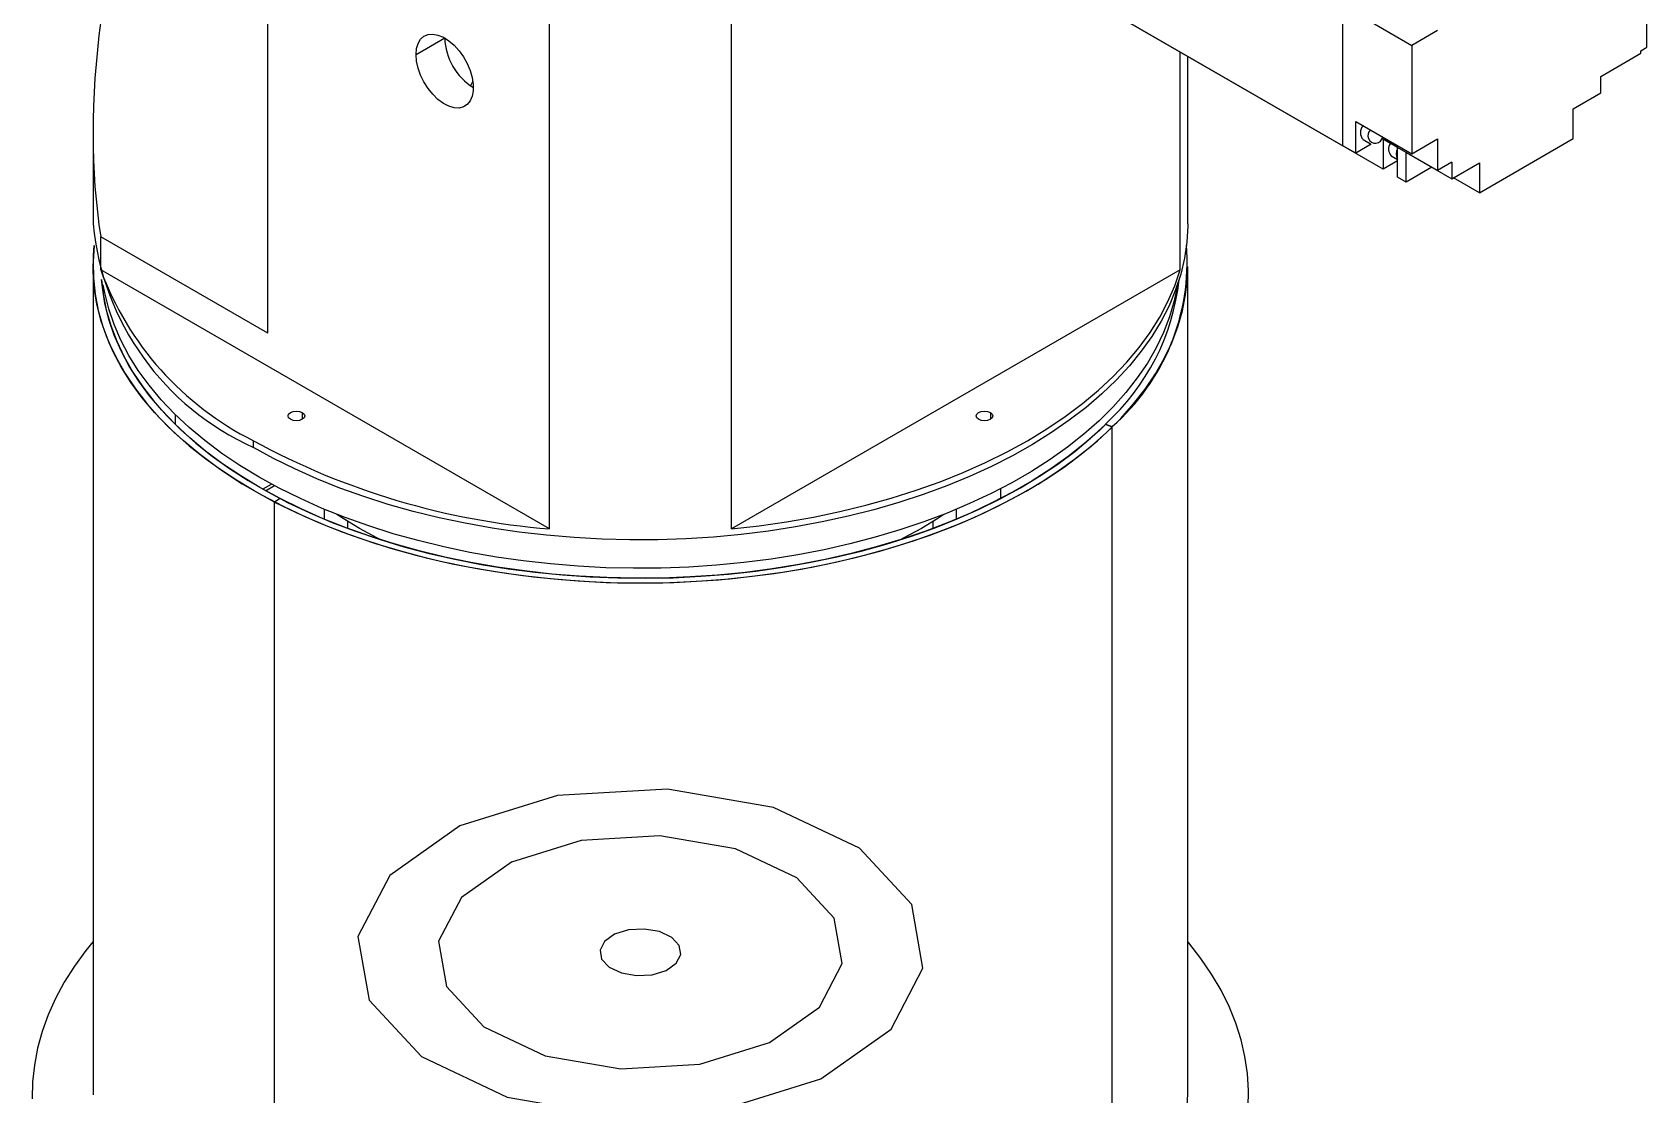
# Model space of a CAD drawing. Header units: millimetres. Extents: x 0.015 to 0.589, y 0.005 to 0.415.
# Drawn here: x 0.36949 to 0.40931, y 0.13633 to 0.16253 of the extents above; entities that cross this region are included whole.
import ezdxf

# ---------------------------------------------------------------- set-up
doc = ezdxf.new("R2010")
doc.units = ezdxf.units.MM

msp = doc.modelspace()

# ---------------------------------------------------------------- linework, layer by layer
at = {"color": 7, "linetype": 'Continuous', "lineweight": 25}
for p, q in [((0.3753008527084729, 0.1551081963386986), (0.3753008527084732, 0.1771209368172189)), ((0.3867374295516551, 0.150280545353009), (0.3867374295516557, 0.1764098513333528)), ((0.3822490521761405, 0.1502805453530091), (0.3822490521761407, 0.1739602288976957)), ((0.3932613649506113, 0.1646665629321807), (0.4018173570029682, 0.1597272938556533)), ((0.4028108420305355, 0.1591535807135089), (0.3942548499781782, 0.1640928497900366)), ((0.4093126888835456, 0.1621561179408299), (0.4093126888835458, 0.1643934397653967)), ((0.4018173570029682, 0.1597272938556533), (0.4018173570029687, 0.16396514066934)), ((0.4018208925368741, 0.1597293348759329), (0.4018208925368743, 0.1631833025102094)), ((0.4023865779618235, 0.1628567392654803), (0.4035179488117221, 0.1622036127760221)), ((0.4041543449147899, 0.1625709964263423), (0.4035179488117221, 0.1622036127760221)), ((0.3789592549586035, 0.1619781946045754), (0.3796663617397901, 0.1623863986604868)), ((0.4035179488117221, 0.1622036127760221), (0.403517948811722, 0.1595335243211557)), ((0.4091677319934023, 0.1620724361093684), (0.4093126888835456, 0.1621561179408299)), ((0.4091677319934023, 0.162011195548477), (0.4091677319934023, 0.1620724361093684)), ((0.3978054013622447, 0.1566699494769713), (0.3978054013622447, 0.1620431601048866)), ((0.397993240863898, 0.1578021838676378), (0.3979932408638981, 0.1619347226687378)), ((0.4081777824997412, 0.1614397098702008), (0.4091677319934023, 0.162011195548477)), ((0.3803613471713112, 0.1613193256492152), (0.3802996567174715, 0.1612087252881299)), ((0.4081777824997413, 0.1610314394642577), (0.4081777824997412, 0.1614397098702008)), ((0.4074989599898022, 0.1606395635705831), (0.4081777824997413, 0.1610314394642577)), ((0.4074989599898023, 0.159904676839886), (0.4074989599898022, 0.1606395635705831)), ((0.4021390905884084, 0.160329522230183), (0.403517948811722, 0.1595335243211557)), ((0.4021390905884082, 0.1595456430507726), (0.4021390905884084, 0.160329522230183)), ((0.3709932408638981, 0.1600318202845785), (0.370993240863898, 0.1578021838676381)), ((0.4018208925368741, 0.1597293348759329), (0.4018173570029682, 0.1597272938556533)), ((0.4021390905884082, 0.1595456430507726), (0.4018208925368741, 0.1597293348759329)), ((0.4025199189954004, 0.1597654906105423), (0.4021390905884082, 0.1595456430507726)), ((0.4023179074317648, 0.1598798309799404), (0.4025017551948732, 0.1597736979254035)), ((0.4041543449147899, 0.1591170287920656), (0.4027790054782738, 0.159910995348713)), ((0.4031643954211289, 0.1596884481203099), (0.4028108420305356, 0.1598925501482658)), ((0.4028108420305356, 0.1598925501482658), (0.4028108420305355, 0.1591535807135089)), ((0.4031643954211289, 0.1589535613896127), (0.4031643954211289, 0.1596884481203099)), ((0.403517948811722, 0.1595335243211557), (0.4041543449147899, 0.159900907971476)), ((0.4041543449147899, 0.159900907971476), (0.4041543449147899, 0.1591170287920656)), ((0.4051867208153225, 0.158569849577056), (0.4074989599898023, 0.159904676839886)), ((0.4031643954211289, 0.1593576827414646), (0.4028108420305355, 0.1591535807135089)), ((0.4030108720773273, 0.1594796012440571), (0.4031643954211289, 0.1593909741041621)), ((0.4033765274554849, 0.1595659869035367), (0.4045078983053834, 0.1589128604140783)), ((0.4033765274554849, 0.1588311001728396), (0.4033765274554849, 0.1595659869035367)), ((0.4045078983053831, 0.1593211308200213), (0.4041543449147899, 0.1591170287920656)), ((0.4045078983053831, 0.1593211308200213), (0.4045078983053834, 0.1589128604140783)), ((0.4045078983053834, 0.1589128604140783), (0.4051867208153225, 0.1593047363077532)), ((0.4051867208153225, 0.1593047363077532), (0.4051867208153225, 0.158569849577056)), ((0.4033765274554849, 0.1588311001728396), (0.4031643954211289, 0.1589535613896127)), ((0.404013026999224, 0.1591985435381879), (0.4033765274554849, 0.1588311001728396)), ((0.4051867208153225, 0.158569849577056), (0.4045502212715834, 0.1589372929424046)), ((0.3711810803655514, 0.1566699494769717), (0.3711810803655514, 0.1574864902888575)), ((0.3753008527084729, 0.1551081963386986), (0.3711810803655514, 0.1574864902888575)), ((0.3709932408638985, 0.156740680812186), (0.3709932408638982, 0.1363271605150422)), ((0.3709932408638973, 0.156740680812187), (0.3709932408638971, 0.1363271605150432)), ((0.3822490521761405, 0.1502805453530091), (0.3711810803655514, 0.1566699494769717)), ((0.3978054013622447, 0.1566699494769713), (0.3867374295516551, 0.150280545353009)), ((0.3979932408638978, 0.136341056738315), (0.397993240863898, 0.1567545770354588)), ((0.3979932408638978, 0.1363271605150425), (0.397993240863898, 0.1567406808121863)), ((0.3730264019794876, 0.1528508749980581), (0.3730264019794876, 0.1530958372416244)), ((0.3959600797483087, 0.1528647712213308), (0.3961325134157435, 0.1528062779008182)), ((0.3959600797483088, 0.1528508749980575), (0.3959600797483087, 0.1528647712213308)), ((0.3961325134157442, 0.1527923816775448), (0.3959600797483094, 0.1528508749980573)), ((0.3961325134157433, 0.1323927576036744), (0.3961325134157435, 0.1528062779008182)), ((0.3961325134157438, 0.1323788613804012), (0.3961325134157442, 0.1527923816775448)), ((0.3749472993178798, 0.1522914291128347), (0.3749472993178798, 0.1524547372752119)), ((0.3751759053829866, 0.1512616985321046), (0.3753924241926844, 0.1513866921803785)), ((0.3752475344880608, 0.15122140832311), (0.3754656500581854, 0.1513473237615575)), ((0.3756057641261982, 0.1510286600824455), (0.3754721178594658, 0.1509427650338785)), ((0.3754721178594656, 0.1305292447367346), (0.3754721178594658, 0.1509427650338785)), ((0.3933807176015983, 0.1510286600824449), (0.3933807176015983, 0.1512736223260119)), ((0.3766932408638978, 0.1507667242632271), (0.3766932408638978, 0.1505217620196608)), ((0.3922932408638978, 0.1505217620196601), (0.3922932408638978, 0.1507667242632269)), ((0.3772707011894563, 0.1504672115661316), (0.3772707011894563, 0.1502935136382613)), ((0.3917157805383395, 0.1502935136382607), (0.3917157805383395, 0.1504672115661317))]:
    msp.add_line(p, q, dxfattribs=at)
at = {"color": 8, "linetype": 'Continuous', "lineweight": 25}
for p, q in [((0.3761541184613307, 0.1531514191374357), (0.3761541184613307, 0.1529826675807219)), ((0.3931246812098076, 0.1531514191374357), (0.3931246812098076, 0.1529826675807219))]:
    msp.add_line(p, q, dxfattribs=at)
at = {"color": 7, "linetype": 'Continuous', "lineweight": 25, "flags": 128}
for points in [[(0.3789592549586035, 0.1619781946045754), (0.3789720332993139, 0.1621253491902229), (0.3790099064789182, 0.1622524316675916), (0.379071505662028, 0.1623548489448393), (0.3791546044936704, 0.1624288993947206), (0.3792561995655582, 0.1624719066410402), (0.3793726189670897, 0.1624823162898619), (0.379499654997766, 0.1624597521093552), (0.3796327162444492, 0.162405029627794), (0.3797669935269966, 0.1623201266582399), (0.3798976337145607, 0.1622081118152252), (0.3800199151303834, 0.1620730336070282), (0.3801294182054956, 0.161919774112036), (0.3802221852134554, 0.1617538725277114), (0.3802948633128929, 0.1615813249695642), (0.3803448257279337, 0.1614083677559141), (0.3803702666867223, 0.1612412520110981), (0.3803702666867223, 0.1610860177335496), (0.3803448257279337, 0.1609482754945182), (0.3802948633128929, 0.1608330036574064), (0.3802221852134554, 0.1607443684467453), (0.3801294182054956, 0.1606855733699849), (0.3800199151303833, 0.1606587434343885), (0.3798976337145606, 0.1606648483437332), (0.3797669935269966, 0.1607036674506891), (0.3796327162444492, 0.1607737977315887), (0.379499654997766, 0.1608727044953575), (0.3793726189670897, 0.1609968129938538), (0.3792561995655581, 0.1611416376225806), (0.3791546044936704, 0.1613019440421187), (0.379071505662028, 0.1614719383607917), (0.3790099064789182, 0.1616454765410069), (0.3789720332993139, 0.161816286460782), (0.3789592549586035, 0.1619781946045754)], [(0.397993240863898, 0.1578021838676378), (0.3979929656490648, 0.1577524207133705), (0.3979709545212416, 0.1573545589176061), (0.397913781577351, 0.1569578649242272), (0.3978215959750757, 0.1565633736625686), (0.3976946382161264, 0.1561721143152896), (0.3975332395188003, 0.1557851076333538), (0.3973378209538705, 0.1554033632730067), (0.3971088923460604, 0.1550278771616972), (0.396847050943969, 0.1546596288998176), (0.3965529798619176, 0.1542995792050368), (0.3962274462977829, 0.1539486674058988), (0.3958712995314647, 0.1536078089912209), (0.395485468709212, 0.1532778932216883), (0.3950709604195865, 0.1529597808098745), (0.394628856067388, 0.1526543016747402), (0.3941603090523925, 0.1523622527764699), (0.3936665417602641, 0.1520843960372936), (0.3931488423734905, 0.1518214563537184), (0.3926085615106616, 0.1515741197053568), (0.3920471087028602, 0.1513430313652837), (0.3914659487163559, 0.1511287942165933), (0.3908665977311976, 0.150931967179545), (0.3902506193856725, 0.1507530637534052), (0.3896196206969528, 0.1505925506767858), (0.3889752478685707, 0.1504508467099765), (0.3883191819956622, 0.1503283215424472), (0.3876531346791809, 0.1502252948283702), (0.3869788435605274, 0.1501420353526792), (0.3862980677882406, 0.1500787603298397), (0.3856125834285806, 0.1500356348371618), (0.3849241788319742, 0.1500127713841317), (0.3842346499674129, 0.150010229618888), (0.3835457957369749, 0.1500280161726059), (0.3828594132826953, 0.1500660846421977), (0.3821772932980272, 0.1501243357113727), (0.3815012153561271, 0.1502026174097426), (0.3808329432671518, 0.1503007255092943), (0.3801742204766794, 0.150418404057198), (0.3795267655172581, 0.1505553460435585), (0.3788922675249518, 0.1507111942023693), (0.3782723818325761, 0.1508855419435784), (0.3776687256511251, 0.151077934413836), (0.3770828738506516, 0.151287869683154), (0.3765163548516114, 0.151514800054385), (0.3759706466373887, 0.151758133492101), (0.3754471728984062, 0.1520172351671463), (0.3749472993178798, 0.1522914291128347)], [(0.3754721178594646, 0.1509427650338788), (0.374967058725761, 0.1512185427566737), (0.3744872613145689, 0.1515089641968789), (0.3740339979623701, 0.1518132592090439), (0.3736084706420915, 0.1521306208574996), (0.3732118077756897, 0.1524602075562062), (0.3728450612417784, 0.1528011453004884), (0.3725092035862357, 0.1531525299847387), (0.3722051254431871, 0.1535134297999427), (0.3719336331732038, 0.1538828877046693), (0.3716954467249798, 0.1542599239629726), (0.3714911977261571, 0.1546435387424752), (0.3713214278083628, 0.1550327147657442), (0.3711865871708994, 0.1554264200079278), (0.3710870333868972, 0.1558236104335002), (0.3710230304550947, 0.1562232327648553), (0.3709947480997611, 0.1566242272754106), (0.3710022613206186, 0.1570255305998105), (0.3710245837191525, 0.1572714323399449), (0.3710242105243354, 0.157268266737483), (0.370995022574469, 0.1568672938543725), (0.3710016294729359, 0.1564659852162354), (0.3710440136994293, 0.1560654050214367), (0.3711220628585999, 0.155666615536641), (0.3712355699781084, 0.1552706742798718), (0.3713842340574789, 0.1548786312161636), (0.3715676608662984, 0.154491525973244), (0.3717853639896444, 0.1541103850846275), (0.3720367661179702, 0.1537362192674332), (0.372321200578026, 0.1533700207421445), (0.3726379131007563, 0.1530127606014191), (0.3729860638214862, 0.1526653862349257), (0.3733647295070914, 0.1523288188170369), (0.373772906004246, 0.1520039508640403), (0.3742095109022575, 0.1516916438673458), (0.3746733864034246, 0.1513927260089654), (0.375163302393309, 0.1511079899653231), (0.3756779597027775, 0.1508381908052198), (0.3762159935531652, 0.1505840439875263), (0.3767759771754229, 0.1503462234639153), (0.3773564255936527, 0.1501253598916625), (0.3779557995629963, 0.1499220389612569), (0.3785725096514363, 0.149736799843255), (0.3792049204546838, 0.1495701337584974), (0.3798513549329771, 0.1494224826754794), (0.3805100988582889, 0.14929423813833), (0.3811794053601515, 0.1491857402285071), (0.3818574995580429, 0.149097276662963), (0.3825425832680512, 0.1490290820311706), (0.3832328397713346, 0.1489813371730338), (0.3839264386317336, 0.1489541686993335), (0.3846215405497584, 0.1489476486559779), (0.3853163022400807, 0.1489617943329498), (0.3860088813195949, 0.1489965682184568), (0.3866974411930867, 0.1490518780984059), (0.3873801559235538, 0.1491275773009385), (0.3880552150742625, 0.1492234650853778), (0.3887208285097003, 0.1493392871745574), (0.3893752311426933, 0.1494747364291179), (0.3900166876151007, 0.149629453661986), (0.3906434968996721, 0.1498030285908734), (0.3912539968108661, 0.1499950009262724), (0.3918465684126675, 0.1502048615920603), (0.3924196403117147, 0.1504320540754779), (0.3929716928243525, 0.1506759759029017), (0.3935012620065596, 0.1509359802374948), (0.3940069435360653, 0.151211377594503), (0.3944873964363595, 0.1515014376696436), (0.3949413466327215, 0.1518053912757411), (0.395367590330837, 0.1521224323824741), (0.3957649972090442, 0.1524517202538216), (0.3961325134157442, 0.1527923816775448)], [(0.3754721178594658, 0.1509427650338785), (0.3760010993896533, 0.1506823623414384), (0.376552600552401, 0.1504380252204808), (0.3771251588657686, 0.1502104016091262), (0.3777172560080377, 0.1500000951242721), (0.3783273218440281, 0.1498076634609094), (0.3789537385888139, 0.1496336169132162), (0.3795948450977988, 0.1494784170213486), (0.3802489412717724, 0.1493424753475196), (0.3809142925652682, 0.14922615238461), (0.3815891345862655, 0.1491297566002061), (0.3822716777750409, 0.1490535436185991), (0.3829601121497583, 0.1489977155429154), (0.3836526121062156, 0.1489624204191757), (0.3843473412590187, 0.1489477518437029), (0.3850424573113456, 0.1489537487149224), (0.3857361169403864, 0.1489803951302096), (0.3864264806855037, 0.1490276204280616), (0.3871117178261519, 0.149095299375478), (0.3877900112366191, 0.1491832525000569), (0.388459562204717, 0.1492912465659232), (0.3891185952016434, 0.1494189951922284), (0.3897653625903644, 0.1495661596125808), (0.3903981492600343, 0.1497323495733933), (0.3910152771741611, 0.1499171243687657), (0.3916151098204573, 0.1501199940091576), (0.3921960565505768, 0.1503404205207526), (0.3927565767982276, 0.1505778193720678), (0.3932951841644778, 0.1508315610240267), (0.3938104503594171, 0.1511009725993833), (0.394301008989726, 0.1513853396670719), (0.3947655591821043, 0.1516839081367494), (0.3952028690329539, 0.1519958862585079), (0.3956117788751654, 0.1523204467224527), (0.3959912043533468, 0.1526567288525794), (0.3963401392993393, 0.1530038408891323), (0.3966576584003938, 0.1533608623533908), (0.3969429196529347, 0.1537268464886131), (0.3971951665954017, 0.1541008227706656), (0.3974137303142496, 0.1544817994816778), (0.3975980312177872, 0.1548687663399002), (0.39774758057315, 0.1552606971787897), (0.397861981802332, 0.1556565526682187), (0.3979409315338393, 0.1560552830705923), (0.3979842204071767, 0.1564558310245628), (0.3979932408638981, 0.1567406808121863)], [(0.3867374295516551, 0.150280545353009), (0.3874201520147106, 0.150357479690309), (0.3880951035810656, 0.150454613164153), (0.3887604922663962, 0.150571687886907), (0.3894145514756563, 0.1507083930272785), (0.390055544693356, 0.1508643656355672), (0.3906817700939788, 0.1510391916072908), (0.3912915650602986, 0.1512324067826246), (0.3918833105975976, 0.1514434981787376), (0.3924554356320695, 0.1516719053517524), (0.3930064211819912, 0.1519170218847143), (0.3935348043905929, 0.1521781969976169), (0.3940391824099161, 0.1524547372752117), (0.3945182161253504, 0.1527459085080131), (0.3949706337109579, 0.1530509376416112), (0.3953952340061493, 0.1533690148291177), (0.3957908897047431, 0.1536992955812948), (0.3961565503479436, 0.154040903008659), (0.3964912451132899, 0.154392930149607), (0.3967940853921729, 0.1547544423783824), (0.3970642671490741, 0.1551244798864906), (0.3973010730562664, 0.1555020602309728), (0.3975038743983063, 0.155886180942775), (0.3976721327412617, 0.1562758221882846), (0.3978054013622447, 0.1566699494769713)], [(0.3712225891278173, 0.1562308986618526), (0.3712041308300675, 0.156430040739398), (0.3712432615092729, 0.1560754091072263), (0.3713201543846039, 0.1556825276147979), (0.3714319799171567, 0.1552924521544252), (0.3715784415657217, 0.1549062171361052), (0.3717591509403365, 0.1545248467856734), (0.3719736288322255, 0.15414935242874), (0.3722213064845761, 0.1537807298088374), (0.3725015271007792, 0.1534199564468863), (0.3728135475861357, 0.1530679890489864), (0.3731565405184104, 0.152725760969404), (0.3735295963420065, 0.1523941797354839), (0.373931725779944, 0.1520741246410501), (0.3743618624572442, 0.151766444414677), (0.3748188657287644, 0.1514719549690133), (0.3753015237039838, 0.1511914372371286), (0.3758085564607195, 0.1509256351016194), (0.3763386194392496, 0.1506752534219657), (0.3768903070078443, 0.1504409561653711), (0.3774621561902484, 0.1502233646460406), (0.3780526505452314, 0.1500230558775668), (0.3786602241879167, 0.1498405610427946), (0.3792832659422273, 0.1496763640852186), (0.3799201236134347, 0.1495309004256526), (0.3805691083694827, 0.149404555807572), (0.3812284992194658, 0.1492976652741909), (0.3818965475773885, 0.1492105122799882), (0.3825714818991004, 0.1491433279390371), (0.3832515123801129, 0.1490962904121319), (0.3839348357018393, 0.1490695244343383), (0.3846196398136712, 0.1490631009842175), (0.385304108738211, 0.1490770370956046), (0.3859864273869176, 0.1491112958124374), (0.3866647863733947, 0.1491657862867576), (0.3873373868115587, 0.149240364019623), (0.3880024450859606, 0.1493348312442928), (0.3886581975816141, 0.1494489374506697), (0.389302905360785, 0.1495823800496071), (0.389934858774342, 0.1497348051753215), (0.3905523819954382, 0.149905808623781), (0.3911538374635035, 0.1500949369245815), (0.3917376302267597, 0.1503016885434688), (0.392302212171747, 0.1505255152123172), (0.392846086128642, 0.1507658233830383), (0.3933678098414831, 0.1510219758015635), (0.3938659997927739, 0.1512932931977271), (0.394339334872323, 0.1515790560865692), (0.3947865598805908, 0.1518785066762802), (0.3952064888572527, 0.1521908508777282), (0.3955980082261533, 0.1525152604102409), (0.3959600797483085, 0.1528508749980587), (0.3958208641535033, 0.1527172318445731), (0.3954470597935171, 0.1523859316719298), (0.3950442078748939, 0.1520661795111546), (0.3946133766885013, 0.1517588232874963), (0.3941557087211953, 0.1514646780544066), (0.3936724176261502, 0.1511845238321653), (0.3931647850044692, 0.1509191035394066), (0.3926341570066079, 0.1506691210230323), (0.3920819407626259, 0.1504352391917366), (0.3915096006507304, 0.1502180782580913), (0.3909186544140089, 0.1500182140938533), (0.3903106691356469, 0.1498361767028568), (0.3896872570833054, 0.1496724488155379), (0.3890500714336765, 0.1495274646088204), (0.3884008018885565, 0.1494016085547568), (0.38774117019406, 0.1492952144009774), (0.387072925574859, 0.1492085642856515), (0.3863978400955537, 0.149141887989308), (0.3857177039614751, 0.1490953623254984), (0.3850343207713831, 0.1490691106719191), (0.3843495027346462, 0.1490632026432362), (0.3836650658655882, 0.1490776539064798), (0.3829828251677451, 0.1491124261394975), (0.3823045898208013, 0.1491674271325785), (0.3816321583829707, 0.1492425110329765), (0.3809673140215437, 0.1493374787316856), (0.3803118197842479, 0.149452078391441), (0.3796674139239627, 0.1495860061145466), (0.379035805289185, 0.149738906748757), (0.37841866879247, 0.149910374829077), (0.3778176409688648, 0.1500999556529824), (0.3772343156361108, 0.1503071464862091), (0.3766702396681263, 0.150531397895914), (0.3761269088929748, 0.1507721152076723), (0.3756057641261982, 0.1510286600824455), (0.3751081873500292, 0.1513003522093474), (0.3746354980486326, 0.1515864711096977), (0.3741889497090589, 0.1518862580476084), (0.3737697264972288, 0.1521989180420129), (0.3733789401177367, 0.1525236219748128), (0.3730176268658093, 0.1528595087895501), (0.3726867448792376, 0.1532056877747744), (0.3723871715975675, 0.1535612409260495), (0.3721197014352877, 0.1539252253803358), (0.3718850436751855, 0.1542966759162939), (0.3716838205874565, 0.154674607513878), (0.3715165657795555, 0.1550580179664319), (0.3713837227811657, 0.155445890538361), (0.3712856438680376, 0.1558371966613323), (0.3712225891278173, 0.1562308986618526)], [(0.397740119915122, 0.1563001043810398), (0.3977392595044902, 0.1562945859777996), (0.3976600725092439, 0.155901856379166), (0.397545969443471, 0.1555120007879666), (0.3973972528879896, 0.1551260530311453), (0.3972143172123702, 0.1547450365727714), (0.3969976475291383, 0.1543699617999973), (0.3967478184073431, 0.1540018233436933), (0.3964654923489039, 0.1536415974408654), (0.3961514180317741, 0.1532902393458502), (0.3958064283245816, 0.1529486807971523), (0.3954314380780112, 0.1526178275466408), (0.3950274416987851, 0.1522985569576587), (0.3945955105126745, 0.151991715678413), (0.394136789923537, 0.1516981173968153), (0.3936524963759108, 0.1514185406827284), (0.3931439141292231, 0.1511537269233386), (0.3926123918521642, 0.1509043783571304), (0.3920593390462616, 0.1506711562116761), (0.3914862223081342, 0.1504546789501791), (0.3908945614403426, 0.1502555206314209), (0.3902859254211455, 0.1500742093874602), (0.3896619282438515, 0.1499112260231217), (0.3890242246367991, 0.1497670027409882), (0.3883745056753143, 0.1496419219952769), (0.3877144942972834, 0.1495363154776398), (0.3870459407342307, 0.1494504632375767), (0.3863706178700199, 0.1493845929397947), (0.3856903165394843, 0.149338879260482), (0.3850068407794549, 0.1493134434240982), (0.3843220030447792, 0.1493083528819089), (0.3836376194020163, 0.1493236211331167), (0.3829555047135557, 0.1493592076890643), (0.3822774678249274, 0.1494150181806027), (0.3816053067680697, 0.1494909046083412), (0.3809408039932712, 0.1495866657351157), (0.3802857216424332, 0.1497020476196329), (0.3796417968761863, 0.1498367442898772), (0.3790107372672523, 0.1499903985544935), (0.3783942162722688, 0.1501626029499944), (0.3777938687940828, 0.1503529008212801), (0.377211286846282, 0.1505607875326059), (0.3766480153314615, 0.1507857118057849), (0.3761055479444196, 0.1510270771820793), (0.3755853232111473, 0.1512842436039014), (0.3750887206741169, 0.151556529112131), (0.3746170572339823, 0.1518432116545493), (0.3741715836573961, 0.1521435310005903), (0.3737534812602007, 0.1524566907573368), (0.3733638587747913, 0.1527818604814104), (0.3730037494099571, 0.1531181778811586), (0.3726741081109967, 0.153464751103297), (0.3723758090273755, 0.1538206610979437), (0.3721096431946381, 0.1541849640557748), (0.3718763164367245, 0.1545566939108368), (0.3716764474942515, 0.1549348649023796), (0.3715105663837242, 0.1553184741889176), (0.3713791129920274, 0.1557065045075839), (0.3712824359099244, 0.1560979268717298), (0.3712463618126737, 0.1563001043810408)], [(0.3761541184613307, 0.1531514191374357), (0.3761989253890295, 0.1531127072012723), (0.3762146594896595, 0.1530670433590788), (0.3761989253890295, 0.1530213795168852), (0.3761541184613307, 0.1529826675807219), (0.3760870601551293, 0.1529568010919451), (0.3760079594896594, 0.1529477179889907), (0.3759288588241896, 0.1529568010919451), (0.3758618005179882, 0.1529826675807219), (0.3758169935902894, 0.1530213795168853), (0.3758012594896595, 0.1530670433590788), (0.3758169935902894, 0.1531127072012723), (0.3758618005179882, 0.1531514191374357), (0.3759288588241896, 0.1531772856262125), (0.3760079594896595, 0.1531863687291669), (0.3760870601551294, 0.1531772856262125), (0.3761541184613307, 0.1531514191374357)], [(0.3931246812098076, 0.1531514191374357), (0.3931694881375065, 0.1531127072012724), (0.3931852222381364, 0.1530670433590788), (0.3931694881375065, 0.1530213795168853), (0.3931246812098076, 0.1529826675807219), (0.3930576229036062, 0.1529568010919451), (0.3929785222381364, 0.1529477179889907), (0.3928994215726665, 0.1529568010919451), (0.3928323632664651, 0.1529826675807219), (0.3927875563387663, 0.1530213795168852), (0.3927718222381364, 0.1530670433590788), (0.3927875563387663, 0.1531127072012723), (0.3928323632664651, 0.1531514191374357), (0.3928994215726665, 0.1531772856262125), (0.3929785222381364, 0.1531863687291669), (0.3930576229036062, 0.1531772856262126), (0.3931246812098076, 0.1531514191374357)], [(0.3775635944082696, 0.1502906586285979), (0.3771578355318209, 0.1505394952668917), (0.3770091667598874, 0.1506386636870261)], [(0.3919773149679116, 0.1506386636870284), (0.3918286461959748, 0.1505394952668916), (0.3914228873195261, 0.1502906586285978)], [(0.3780741107936229, 0.1500162138623281), (0.3779946388131378, 0.1500564190151544), (0.3775635944082696, 0.1502906586285979)], [(0.3914228873195261, 0.1502906586285978), (0.3909918429146578, 0.1500564190151544), (0.3909123709341724, 0.1500162138623279)], [(0.3709932408638971, 0.1401016687125352), (0.3708147431740164, 0.1398810545570993), (0.3705332901121132, 0.1394954012614014), (0.37028444116203, 0.1391023483926388), (0.3700687775220201, 0.1387028139439989), (0.3698868028845078, 0.1382977310466988), (0.3697389422596906, 0.137888045790615), (0.3696255409829091, 0.137474715014646), (0.3695468639080998, 0.1370587040719708), (0.3695030947892162, 0.1366409845754221), (0.3694943358510636, 0.1362225321282392)], [(0.3994833869385793, 0.1360133364546635), (0.3994921458767318, 0.1364317889018464), (0.3994658741772474, 0.1368499969845839), (0.3994046331988975, 0.137266983958521), (0.3993085659728247, 0.1376817759312588), (0.3991778968684868, 0.1380934041369255), (0.3990129310696314, 0.1385009071987737), (0.3988140538615258, 0.1389033333745208), (0.3985817297311043, 0.1392997427791867), (0.3983165012821385, 0.1396892095802391), (0.3980189879679603, 0.140070824159918), (0.3979932408638978, 0.1401016687125357)]]:
    msp.add_lwpolyline(points, dxfattribs=at)
at = {"color": 7, "linetype": 'Continuous', "flags": 128}
for points in [[(0.3877795418033948, 0.1434062895765621), (0.3851641611315351, 0.1438606959639696), (0.3824466389308344, 0.1437027268985362), (0.3800406933219492, 0.1429564317384813), (0.3783126077138811, 0.1417354271567405), (0.3775254674753233, 0.1402256000324499), (0.3777991075721523, 0.1386568078586657), (0.3790918687801795, 0.1372678850227101), (0.3812069399243924, 0.1362702824357405), (0.3838223205962521, 0.135815876048333), (0.3865398427969528, 0.1359738451137663), (0.388945788405838, 0.1367201402738213), (0.3906738740139061, 0.1379411448555621), (0.3914610142524639, 0.1394509719798527), (0.3911873741556348, 0.1410197641536369), (0.3898946129476076, 0.1424086869895925), (0.3877795418033948, 0.1434062895765621)], [(0.386840598677823, 0.1423868599850161), (0.3849724696264947, 0.1427114359760215), (0.3830313823402798, 0.1425986009292834), (0.3813128497625047, 0.1420655329578156), (0.3800785028995989, 0.1411933868280007), (0.3795162598720577, 0.1401149388820788), (0.3797117170840785, 0.1389943730436616), (0.380635117946955, 0.1380022853036933), (0.3821458830499642, 0.1372897120272864), (0.3840140121012925, 0.1369651360362811), (0.3859550993875073, 0.1370779710830192), (0.3876736319652825, 0.137611039054487), (0.3889079788281882, 0.1384831851843019), (0.3894702218557294, 0.1395616331302238), (0.3892747646437087, 0.140682198968641), (0.3883513637808321, 0.1416742867086093), (0.386840598677823, 0.1423868599850161)], [(0.3849627124266795, 0.1403480008019243), (0.3845890866164138, 0.1404129160001253), (0.3842008691591708, 0.1403903489907777), (0.3838571626436158, 0.1402837353964841), (0.3836102932710346, 0.1401093061705212), (0.3834978446655264, 0.1398936165813368), (0.3835369361079305, 0.1396695034136533), (0.3837216162805059, 0.1394710858656596), (0.3840237693011077, 0.1393285712103783), (0.3843973951113734, 0.1392636560121772), (0.3847856125686164, 0.1392862230215249), (0.3851293190841714, 0.1393928366158184), (0.3853761884567525, 0.1395672658417814), (0.3854886370622608, 0.1397829554309658), (0.3854495456198566, 0.1400070685986493), (0.3852648654472813, 0.1402054861466429), (0.3849627124266795, 0.1403480008019243)]]:
    msp.add_lwpolyline(points, dxfattribs=at)
at = {"color": 7, "linetype": 'Continuous', "lineweight": 25}
for centre, radius, start, end in [((0.3811868276626174, 0.1624477434926308), 0.001521702931228656, 182.3104067294998, 237.689592979231), ((0.4025179173153441, 0.1600530601947245), 0.0002645984020817291, 139.1032816989657, 220.8959440210231), ((0.4026185501538149, 0.1599760146497969), 0.0001855212278331875, 129.0160274349189, 350.9893490977818), ((0.4031900244457751, 0.159646093145097), 0.0002445713070503407, 144.3886840086076, 222.9022733318727), ((0.4034130244633058, 0.159529190813977), 0.0002801217674126666, 152.5700708626088, 207.429929137392), ((0.3777066131070925, 0.1584452116048632), 0.00674409753388364, 185.4712773405584, 245.8488636170599), ((0.3925829713687259, 0.1568694769035208), 0.005395260408831954, 311.1399139907562, 4.346580681562601), ((0.3783828296251357, 0.1593144557239735), 0.007671936241155481, 200.1634027795544, 243.397067192164), ((0.3921919224656152, 0.1570377447418907), 0.005622518769235895, 312.0817504031665, 353.7519408084027), ((0.3837145006993261, 0.1685501816238521), 0.0183283154938747, 241.422834778472, 265.4139955895566), ((0.3924890822503572, 0.1365224139861661), 0.005507145584997783, 311.4206754910359, 358.1128365391282)]:
    msp.add_arc(centre, radius, start, end, dxfattribs=at)
msp.add_ellipse((0.3844932408638982, 0.1682367159268937), major_axis=(0.009429367953900647, 0.01717985916072073), ratio=0.5623508633647422, start_param=2.1770444924774, end_param=2.51106753550029, dxfattribs=at)

doc.saveas('drawing.dxf')
